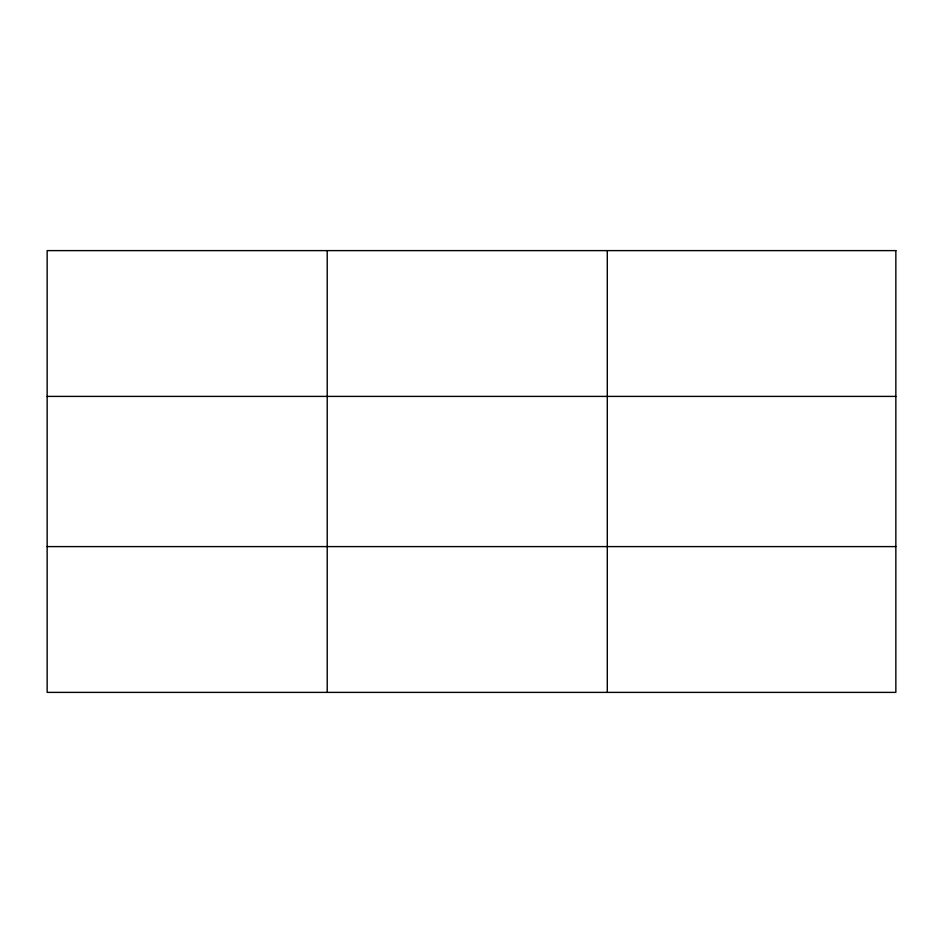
<?xml version="1.0" encoding="UTF-8"?>
<svg xmlns="http://www.w3.org/2000/svg" width="943" height="943" viewBox="0 0 943 943"><rect width="100%" height="100%" fill="white"/><g stroke="black" fill="none" stroke-linecap="round" stroke-linejoin="round"><path stroke-width="1.41" d="M327.221 250.614L327.221 692.386M607.292 250.614L607.292 692.386M47.15 396.402L895.85 396.402M47.15 546.598L895.85 546.598M895.85 250.614L895.85 692.386L47.15 692.386L47.15 250.614L895.85 250.614"/></g></svg>
